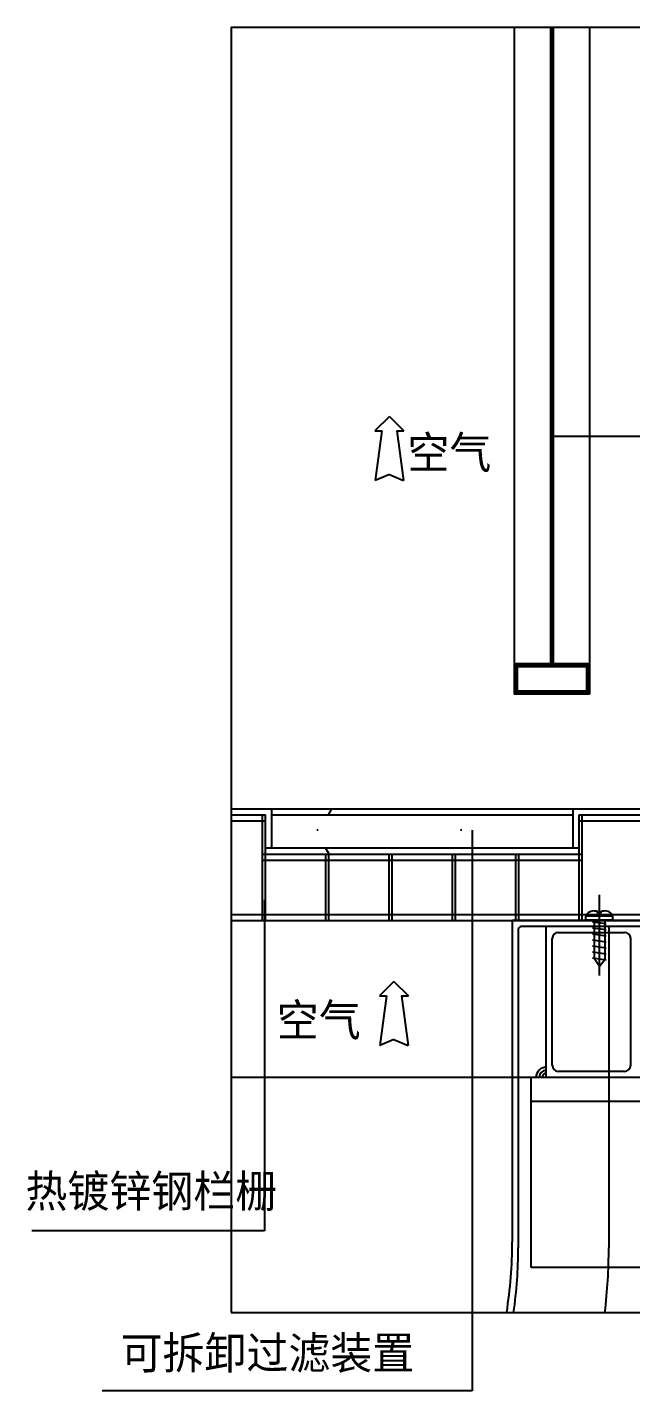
# Model space of a CAD drawing. Header units: metres. Extents: x 3516 to 4417, y 1657 to 2955.
# Drawn here: x 3594.8 to 3794.9, y 1671.5 to 2123.3 of the extents above; entities that cross this region are included whole.
import ezdxf

# ---------------------------------------------------------------- set-up
doc = ezdxf.new("R2010")
doc.units = ezdxf.units.M
for name, color, linetype in [('1', 1, 'Continuous'), ('10', 1, 'Continuous'), ('CASTFIX', 1, 'Continuous')]:
    doc.layers.add(name, color=color, linetype=linetype)

msp = doc.modelspace()

# ---------------------------------------------------------------- hatches: boundary and pattern name
at = {"layer": '1'}
h = msp.add_hatch(dxfattribs=at)
h.set_pattern_fill('HONEY', scale=15)
h.paths.add_polyline_path([(3775.82, 1864.36), (3675.82, 1864.36), (3675.82, 1862.36), (3775.82, 1862.36)])
h.paths.add_polyline_path([(3777.82, 1851.36), (3673.82, 1851.36), (3673.82, 1849.36), (3777.82, 1849.36)])
h = msp.add_hatch(dxfattribs=at)
h.set_pattern_fill('DOTS', scale=30)
h.paths.add_polyline_path([(3675.82, 1862.36), (3675.82, 1851.36), (3775.82, 1851.36), (3775.82, 1862.36)])

# ---------------------------------------------------------------- linework, layer by layer
for p, q in [((3756.18, 2123.26), (3756.18, 1912.36)), ((3781.18, 2123.26), (3781.18, 1912.36)), ((3756.18, 1912.36), (3756.18, 1902.36)), ((3781.18, 1912.36), (3756.18, 1912.36)), ((3781.18, 1911.86), (3756.18, 1911.86)), ((3781.18, 1911.36), (3756.18, 1911.36)), ((3756.68, 1912.36), (3756.68, 1902.36)), ((3757.18, 1912.36), (3757.18, 1902.36)), ((3780.18, 1912.36), (3780.18, 1902.36)), ((3780.68, 1912.36), (3780.68, 1902.36)), ((3781.18, 1912.36), (3781.18, 1902.36)), ((3781.18, 1903.36), (3756.18, 1903.36)), ((3781.18, 1902.86), (3756.18, 1902.86)), ((3781.18, 1902.36), (3756.18, 1902.36)), ((3741.32, 1856.95), (3741.32, 1856.95)), ((3672.43, 1833.89), (3672.43, 1833.89)), ((3761.85, 1775.36), (3662.4, 1775.36)), ((3761.85, 1712.36), (3761.85, 1775.36))]:
    msp.add_line(p, q)
for p, q in [((3768.23, 2123.26), (3768.23, 1912.36)), ((3768.43, 2123.26), (3768.43, 1912.36)), ((3768.93, 2123.26), (3768.93, 1912.36)), ((3769.13, 2123.26), (3769.13, 1912.36)), ((3714.84, 1994.31), (3710.05, 1989.51)), ((3714.84, 1994.31), (3719.64, 1989.51)), ((3710.05, 1989.51), (3712.36, 1989.51)), ((3712.36, 1989.51), (3710.12, 1973.06)), ((3717.33, 1989.51), (3719.64, 1989.51)), ((3717.33, 1989.51), (3719.56, 1973.06)), ((3714.84, 1975.04), (3710.12, 1973.06)), ((3714.84, 1975.04), (3719.56, 1973.06)), ((3662.4, 1864.36), (3798.82, 1864.36)), ((3662.4, 1862.36), (3673.82, 1862.36)), ((3672.82, 1827.36), (3672.82, 1862.36)), ((3673.82, 1827.36), (3673.82, 1862.36)), ((3675.82, 1851.36), (3675.82, 1864.36)), ((3675.82, 1862.36), (3775.82, 1862.36)), ((3775.82, 1851.36), (3775.82, 1864.36)), ((3777.82, 1862.36), (3798.82, 1862.36)), ((3777.82, 1827.36), (3777.82, 1862.36)), ((3778.82, 1827.36), (3778.82, 1862.36)), ((3662.4, 1860.36), (3673.82, 1860.36)), ((3777.82, 1860.36), (3798.82, 1860.36)), ((3672.82, 1849.36), (3778.82, 1849.36)), ((3673.82, 1851.36), (3777.82, 1851.36)), ((3693.82, 1827.36), (3693.82, 1849.36)), ((3694.82, 1827.36), (3694.82, 1849.36)), ((3714.82, 1827.36), (3714.82, 1849.36)), ((3715.82, 1827.36), (3715.82, 1849.36)), ((3735.82, 1827.36), (3735.82, 1849.36)), ((3736.82, 1827.36), (3736.82, 1849.36)), ((3756.82, 1827.36), (3756.82, 1849.36)), ((3757.82, 1827.36), (3757.82, 1849.36)), ((3672.82, 1847.36), (3778.82, 1847.36)), ((3662.4, 1829.36), (3798.82, 1829.36)), ((3662.4, 1827.36), (3798.82, 1827.36)), ((3799.35, 1827.36), (3755.58, 1827.36)), ((3755.58, 1827.36), (3755.58, 1720.9)), ((3799.35, 1825.36), (3758.58, 1825.36)), ((3766.85, 1775.36), (3766.85, 1825.36)), ((3787.58, 1825.36), (3787.58, 1718.9)), ((3757.58, 1824.36), (3757.58, 1718.9)), ((3768.85, 1779.36), (3768.85, 1821.36)), ((3770.85, 1823.36), (3792.85, 1823.36)), ((3794.85, 1779.36), (3794.85, 1821.36)), ((3716.36, 1807.16), (3711.57, 1802.37)), ((3716.36, 1807.16), (3721.16, 1802.37)), ((3711.57, 1802.37), (3713.87, 1802.37)), ((3713.87, 1802.37), (3711.64, 1785.92)), ((3718.85, 1802.37), (3721.08, 1785.92)), ((3718.85, 1802.37), (3721.16, 1802.37)), ((3716.36, 1787.89), (3711.64, 1785.92)), ((3716.36, 1787.89), (3721.08, 1785.92)), ((3986.82, 1775.36), (3761.85, 1775.36)), ((3792.85, 1777.36), (3770.85, 1777.36)), ((3988.82, 1767.36), (3761.85, 1767.36)), ((3988.82, 1712.36), (3761.85, 1712.36))]:
    msp.add_line(p, q, dxfattribs=at)
for centre, radius, start, end in [((3758.58, 1824.36), 1, 90, 180), ((3770.85, 1821.36), 2, 90, 180), ((3792.85, 1821.36), 2, 0, 90), ((3766.85, 1775.36), 3.36, 90, 180), ((3766.85, 1775.36), 2.36, 90, 180), ((3766.85, 1775.36), 1.36, 90, 180), ((3770.85, 1779.36), 2, 180, 270), ((3792.85, 1779.36), 2, 270, 0), ((3605.58, 1720.9), 150, 351.02, 0), ((3607.58, 1718.9), 150, 351.79, 0), ((3607.58, 1718.9), 180, 353.17, 0)]:
    msp.add_arc(centre, radius, start, end, dxfattribs=at)
at = {"layer": '10'}
for p, q in [((3662.4, 2123.26), (3987.19, 2123.26)), ((3662.4, 2123.26), (3662.4, 1697.49)), ((3769.06, 1987.75), (4090.18, 1987.75)), ((3742.3, 1857.3), (3742.3, 1671.55)), ((3673.41, 1834.23), (3673.41, 1724.49)), ((3673.41, 1724.49), (3596.29, 1724.49)), ((3662.4, 1697.49), (4269.69, 1697.49)), ((3742.3, 1671.55), (3619.66, 1671.55))]:
    msp.add_line(p, q, dxfattribs=at)
at = {"layer": 'CASTFIX'}
for p, q in [((3784.48, 1809.14), (3784.48, 1835.8)), ((3783.78, 1830.48), (3782.98, 1830.48)), ((3783.98, 1829.73), (3783.78, 1830.48)), ((3784.98, 1829.73), (3783.98, 1829.73)), ((3784.98, 1829.73), (3785.18, 1830.48)), ((3785.98, 1830.48), (3785.18, 1830.48)), ((3779.98, 1827.48), (3779.98, 1828.73)), ((3788.98, 1828.73), (3779.98, 1828.73)), ((3788.98, 1827.48), (3779.98, 1827.48)), ((3786.68, 1826.2), (3782.17, 1826.81)), ((3782.73, 1827.48), (3782.73, 1814.74)), ((3786.23, 1827.48), (3786.23, 1814.26)), ((3788.98, 1827.48), (3788.98, 1828.73)), ((3786.68, 1824.2), (3782.17, 1824.81)), ((3786.68, 1822.2), (3782.17, 1822.81)), ((3786.68, 1820.2), (3782.17, 1820.81)), ((3786.68, 1818.2), (3782.17, 1818.81)), ((3786.68, 1816.2), (3782.17, 1816.81)), ((3786.68, 1814.2), (3782.17, 1814.81)), ((3784.48, 1812.05), (3782.73, 1814.74)), ((3786.23, 1814.26), (3784.48, 1812.05))]:
    msp.add_line(p, q, dxfattribs=at)
for centre, start, end in [((3782.63, 1827.63), 82.98, 157.54), ((3786.33, 1827.63), 22.46, 97.02)]:
    msp.add_arc(centre, 2.87, start, end, dxfattribs=at)

# ---------------------------------------------------------------- texts
at = {"layer": '1'}
for p in [(3720.81, 1977.03), (3677.52, 1789.01)]:
    msp.add_text('空气', height=10.7, dxfattribs=at).set_placement(p)
at = {"layer": '10', "char_height": 10.7, "attachment_point": 1}
for s, insert in [('热镀锌钢栏栅', (3594.18, 1743.02)), ('可拆卸过滤装置', (3625.72, 1689.42))]:
    msp.add_mtext(s, dxfattribs=dict(at, insert=insert))

doc.saveas('drawing.dxf')
